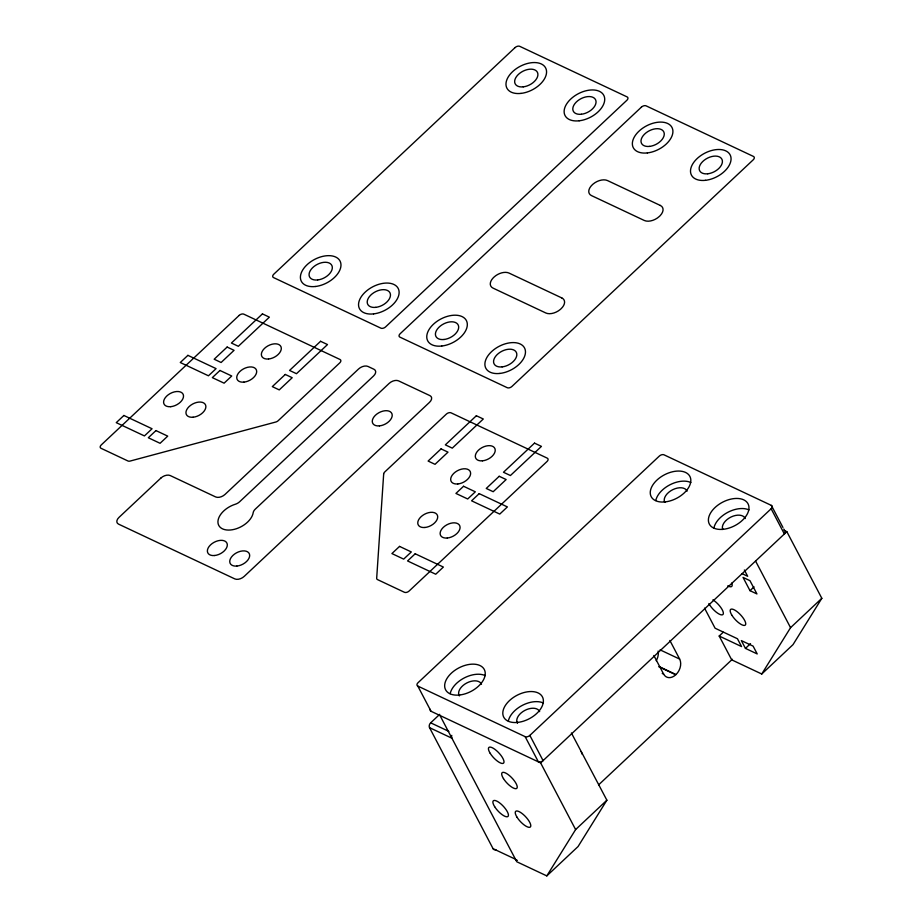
<?xml version="1.0" encoding="UTF-8"?>
<svg xmlns="http://www.w3.org/2000/svg" width="922" height="922" viewBox="0 0 922 922"><rect width="100%" height="100%" fill="white"/><g stroke="black" fill="none" stroke-linecap="round" stroke-linejoin="round"><path stroke-width="1.38" d="M439.99 715.507L516.769 861.747L546.804 875.9L575.616 829.57L606.883 800.204L571.398 732.978M606.883 800.204L578.071 846.534L546.804 875.9M723.251 632.215L719.195 636.03L731.711 659.852L761.745 674.005L790.557 627.675L821.825 598.309L786.835 531.66L784.253 530.45M821.825 598.309L793.012 644.639L761.745 674.005M517.38 860.33A3.584 2.593 -64.8 0 1 515.444 859.223L493.074 848.689L429.537 727.665A3.584 2.593 -64.8 0 1 430.678 722.825L439.725 714.331M417.804 686.083L525.148 736.655A3.584 2.167 -27.7 0 0 529.85 735.399L771.138 508.76A3.584 2.167 -27.7 0 0 771.357 505.394L664.013 454.823A3.584 2.167 -27.7 0 0 659.322 456.079L418.035 682.718A3.584 2.167 -27.7 0 0 417.804 686.083L431.047 711.288L540.626 762.92L575.616 829.57M540.626 762.92L786.835 531.66M750.001 590.668L756.939 593.941L749.966 580.676L743.04 577.403L750.001 590.668L754.058 586.865M598.655 784.829L732.368 659.242M745.449 648.397L757.216 653.94L753.113 646.126L741.346 640.583L745.449 648.397L750.52 643.637M741.899 573.565L747.673 576.285L744.365 569.992M719.195 636.03L741.565 646.564L737.462 638.75L715.092 628.216L704.546 608.128M660.071 649.849L679.641 659.069A11.456 8.286 -64.8 0 1 675.999 674.535L659.23 666.629M658.976 666.86L675.757 674.766A11.456 8.286 -64.8 0 1 663.633 674.097L662.238 673.44M430.678 722.825L448.841 731.388M429.537 727.665L451.907 738.199A3.584 2.593 -64.8 0 1 451.78 735.387M771.357 505.394L782.939 527.453M783.769 529.032L784.599 530.611A3.584 2.167 -27.7 0 1 784.368 533.976L771.138 508.76M755.567 561.037L790.557 627.675M669.879 640.467L679.641 659.069M653.871 655.507L663.633 674.097M529.85 735.399L543.081 760.615A3.584 2.167 -27.7 0 1 538.39 761.872L525.148 736.655M495.863 849.565A3.584 2.593 -64.8 0 1 493.074 848.689M658.135 651.036A11.456 8.286 -64.8 0 1 656.234 660.705M581.16 751.568A11.456 8.286 -64.8 0 1 582.013 754.081M431.047 711.288A3.584 2.167 -27.7 0 1 430.286 709.364M713.928 527.926A21.84 13.231 -27.7 0 1 728.126 512.159A21.84 13.231 -27.7 0 1 748.998 509.912M722.733 529.516A12.528 7.595 -27.7 0 1 730.985 517.035A12.528 7.595 -27.7 0 1 745.23 518.533M655.784 500.531A21.84 13.231 -27.7 0 1 669.983 484.765A21.84 13.231 -27.7 0 1 690.855 482.517M664.589 502.121A12.528 7.595 -27.7 0 1 672.841 489.64A12.528 7.595 -27.7 0 1 687.086 491.138M508.333 721.027A21.84 13.231 -27.7 0 1 522.532 705.261A21.84 13.231 -27.7 0 1 543.415 703.025M517.496 723.297A12.528 7.595 -27.7 0 1 524.837 710.413A12.528 7.595 -27.7 0 1 539.647 711.634M450.19 693.632A21.84 13.231 -27.7 0 1 464.388 677.866A21.84 13.231 -27.7 0 1 485.272 675.619M459.352 695.903A12.528 7.595 -27.7 0 1 466.693 683.018A12.528 7.595 -27.7 0 1 481.503 684.239M731.722 583.096A10.741 3.561 46.8 0 1 727.746 585.862M712.913 599.853A10.741 3.561 46.8 0 1 722.733 610.779A10.741 3.561 46.8 0 1 719.148 614.075A10.741 3.561 46.8 0 1 708.88 603.553M383.679 473.896L376.683 578.186A3.584 2.167 -27.7 0 0 377.547 579.615L404.424 592.281A3.584 2.167 -27.7 0 0 409.126 591.014L547 461.519A3.584 2.167 -27.7 0 0 547.23 458.142L451.065 412.837A3.584 2.167 -27.7 0 0 446.363 414.093L384.774 471.96A3.584 2.167 -27.7 0 0 383.679 473.896M515.064 47.587L273.765 274.226A3.584 2.167 -27.7 0 0 273.546 277.591L380.89 328.163A3.584 2.167 -27.7 0 0 385.58 326.907L626.879 100.268A3.584 2.167 -27.7 0 0 627.098 96.902L519.754 46.331A3.584 2.167 -27.7 0 0 515.064 47.587M123.882 415.476L116.253 422.656L144.431 435.922L152.061 428.753L123.882 415.476M187.904 355.35L180.274 362.519L208.453 375.796L216.082 368.627L187.904 355.35M239.144 315.428L101.259 444.934A3.584 2.167 -27.7 0 0 101.04 448.299L127.916 460.965A3.584 2.167 -27.7 0 0 130.221 461.035L275.782 422.022A3.584 2.167 -27.7 0 0 278.179 420.697L339.78 362.842A3.584 2.167 -27.7 0 0 339.999 359.476L243.846 314.172A3.584 2.167 -27.7 0 0 239.144 315.428M227.135 347.052L214.169 359.223L221.107 362.496L234.061 350.325L227.135 347.052M262.436 313.895L231.41 343.03L238.337 346.303L269.362 317.168L262.436 313.895M155.956 430.586L148.315 437.754L160.082 443.298L167.723 436.129L155.956 430.586M219.966 370.46L212.337 377.628L224.104 383.172L231.733 376.003L219.966 370.46M160.854 478.08L118.996 517.392A7.157 4.333 -27.7 0 0 118.546 524.122L234.822 578.901A7.157 4.333 -27.7 0 0 244.215 576.388L429.479 402.372A7.157 4.333 -27.7 0 0 429.94 395.642L398.569 380.867A7.157 4.333 -27.7 0 0 389.176 383.379L255.336 509.094A7.157 4.333 -27.7 0 0 253.193 512.667A19.039 11.537 -27.7 0 1 234.395 529.32A19.039 11.537 -27.7 0 1 217.938 521.575A19.039 11.537 -27.7 0 1 235.317 504.242A7.157 4.333 -27.7 0 0 239.674 501.718L373.525 376.003A7.157 4.333 -27.7 0 0 373.975 369.273L367.993 366.449A7.157 4.333 -27.7 0 0 358.589 368.973L225.026 494.423A7.157 4.333 -27.7 0 1 215.633 496.935L170.247 475.556A7.157 4.333 -27.7 0 0 160.854 478.08M285.278 374.447L272.313 386.618L279.251 389.891L292.205 377.72L285.278 374.447M320.579 341.29L289.554 370.437L296.481 373.698L327.506 344.563L320.579 341.29M641.412 107.125L400.125 333.752A3.584 2.167 -27.7 0 0 399.894 337.118L507.238 387.701A3.584 2.167 -27.7 0 0 511.941 386.445L753.228 159.806A3.584 2.167 -27.7 0 0 753.458 156.44L646.115 105.857A3.584 2.167 -27.7 0 0 641.412 107.125M441.062 448.887L428.108 461.058L435.034 464.319L448 452.149L441.062 448.887M476.363 415.73L445.338 444.865L452.276 448.138L483.301 418.991L476.363 415.73M399.549 546.4L391.908 553.569L403.675 559.112L411.316 551.944L399.549 546.4M463.559 486.263L455.929 493.431L467.696 498.986L475.326 491.818L463.559 486.263M415.2 553.776L407.57 560.945L435.737 574.222L443.378 567.053L415.2 553.776M479.21 493.639L471.58 500.807L499.759 514.084L507.388 506.916L479.21 493.639M499.205 476.282L486.251 488.453L493.189 491.714L506.143 479.544L499.205 476.282M534.506 443.125L503.481 472.26L510.419 475.533L541.445 446.386L534.506 443.125M660.313 205.445L607.529 180.574A11.456 6.938 -27.7 0 0 593.1 184.066A16.239 9.842 -27.7 0 0 592.247 184.838A11.456 6.938 -27.7 0 0 591.532 195.614L644.305 220.473A11.456 6.938 -27.7 0 0 659.334 216.451A16.239 9.842 -27.7 0 0 660.152 215.656A11.456 6.938 -27.7 0 0 660.313 205.445M561.821 297.944L509.048 273.085A11.456 6.938 -27.7 0 0 494.008 277.107A16.239 9.842 -27.7 0 0 493.189 277.902A11.456 6.938 -27.7 0 0 493.04 288.113L545.824 312.984A11.456 6.938 -27.7 0 0 560.242 309.492A16.239 9.842 -27.7 0 0 561.095 308.72A11.456 6.938 -27.7 0 0 561.821 297.944M579.143 120.794A21.84 13.231 -27.7 0 0 604.037 95.865A21.84 13.231 -27.7 0 0 570.096 99.68A21.84 13.231 -27.7 0 0 579.143 120.794M520.999 93.399A21.84 13.231 -27.7 0 0 545.882 68.47A21.84 13.231 -27.7 0 0 511.952 72.285A21.84 13.231 -27.7 0 0 520.999 93.399M375.807 307.349A12.528 7.595 -27.7 0 0 390.087 293.058A12.528 7.595 -27.7 0 0 370.621 295.236A12.528 7.595 -27.7 0 0 375.807 307.349M317.664 279.954A12.528 7.595 -27.7 0 0 331.943 265.663A12.528 7.595 -27.7 0 0 312.477 267.841A12.528 7.595 -27.7 0 0 317.664 279.954M581.39 114.247A12.528 7.595 -27.7 0 0 595.67 99.956A12.528 7.595 -27.7 0 0 576.204 102.135A12.528 7.595 -27.7 0 0 581.39 114.247M523.247 86.852A12.528 7.595 -27.7 0 0 537.526 72.55A12.528 7.595 -27.7 0 0 518.06 74.74A12.528 7.595 -27.7 0 0 523.247 86.852M373.548 313.895A21.84 13.231 -27.7 0 0 398.442 288.966A21.84 13.231 -27.7 0 0 364.513 292.781A21.84 13.231 -27.7 0 0 373.548 313.895M315.405 286.5A21.84 13.231 -27.7 0 0 340.299 261.571A21.84 13.231 -27.7 0 0 306.369 265.386A21.84 13.231 -27.7 0 0 315.405 286.5M723.401 529.286A21.84 13.231 -27.7 0 0 748.295 504.357A21.84 13.231 -27.7 0 0 714.366 508.172A21.84 13.231 -27.7 0 0 723.401 529.286M665.258 501.891A21.84 13.231 -27.7 0 0 690.152 476.962A21.84 13.231 -27.7 0 0 656.222 480.777A21.84 13.231 -27.7 0 0 665.258 501.891M517.818 722.387A21.84 13.231 -27.7 0 0 542.701 697.458A21.84 13.231 -27.7 0 0 508.771 701.273A21.84 13.231 -27.7 0 0 517.818 722.387M459.675 694.992A21.84 13.231 -27.7 0 0 484.557 670.063A21.84 13.231 -27.7 0 0 450.628 673.878A21.84 13.231 -27.7 0 0 459.675 694.992M731.953 615.331A10.741 3.561 46.8 0 0 745.264 625.116A10.741 3.561 46.8 0 0 736.643 611.321A10.741 3.561 46.8 0 0 731.953 615.331M490.216 753.355A10.741 3.561 46.8 0 0 503.527 763.151A10.741 3.561 46.8 0 0 494.907 749.344A10.741 3.561 46.8 0 0 490.216 753.355M503.458 778.571A10.741 3.561 46.8 0 0 516.769 788.368A10.741 3.561 46.8 0 0 508.137 774.561A10.741 3.561 46.8 0 0 503.458 778.571M517.012 817.215A10.741 3.561 46.8 0 0 530.323 827.011A10.741 3.561 46.8 0 0 521.702 813.216A10.741 3.561 46.8 0 0 517.012 817.215M494.653 806.681A10.741 3.561 46.8 0 0 507.964 816.477A10.741 3.561 46.8 0 0 499.332 802.67A10.741 3.561 46.8 0 0 494.653 806.681M170.731 406.683A10.741 6.512 -27.7 0 0 183.248 394.547A10.741 6.512 -27.7 0 0 166.663 396.126A10.741 6.512 -27.7 0 0 170.731 406.683M193.09 417.228A10.741 6.512 -27.7 0 0 205.606 405.081A10.741 6.512 -27.7 0 0 189.033 406.66A10.741 6.512 -27.7 0 0 193.09 417.228M243.892 382.123A10.741 6.512 -27.7 0 0 256.408 369.976A10.741 6.512 -27.7 0 0 239.824 371.554A10.741 6.512 -27.7 0 0 243.892 382.123M268.521 359.004A10.741 6.512 -27.7 0 0 281.037 346.856A10.741 6.512 -27.7 0 0 264.453 348.435A10.741 6.512 -27.7 0 0 268.521 359.004M647.348 152.925A21.84 13.231 -27.7 0 0 672.242 128.008A21.84 13.231 -27.7 0 0 638.312 131.823A21.84 13.231 -27.7 0 0 647.348 152.925M705.491 180.32A21.84 13.231 -27.7 0 0 730.385 155.403A21.84 13.231 -27.7 0 0 696.456 159.218A21.84 13.231 -27.7 0 0 705.491 180.32M441.765 346.027A21.84 13.231 -27.7 0 0 466.647 321.11A21.84 13.231 -27.7 0 0 432.718 324.924A21.84 13.231 -27.7 0 0 441.765 346.027M502.156 366.887A12.528 7.595 -27.7 0 0 516.435 352.584A12.528 7.595 -27.7 0 0 496.97 354.774A12.528 7.595 -27.7 0 0 502.156 366.887M444.012 339.492A12.528 7.595 -27.7 0 0 458.292 325.189A12.528 7.595 -27.7 0 0 438.826 327.379A12.528 7.595 -27.7 0 0 444.012 339.492M707.75 173.785A12.528 7.595 -27.7 0 0 722.03 159.483A12.528 7.595 -27.7 0 0 702.564 161.673A12.528 7.595 -27.7 0 0 707.75 173.785M649.607 146.391A12.528 7.595 -27.7 0 0 663.886 132.088A12.528 7.595 -27.7 0 0 644.409 134.278A12.528 7.595 -27.7 0 0 649.607 146.391M499.908 373.433A21.84 13.231 -27.7 0 0 524.791 348.504A21.84 13.231 -27.7 0 0 490.861 352.319A21.84 13.231 -27.7 0 0 499.908 373.433M379.426 425.883A10.741 6.512 -27.7 0 0 391.942 413.736A10.741 6.512 -27.7 0 0 375.358 415.315A10.741 6.512 -27.7 0 0 379.426 425.883M236.885 566.062A10.741 6.512 -27.7 0 0 249.401 553.926A10.741 6.512 -27.7 0 0 232.817 555.505A10.741 6.512 -27.7 0 0 236.885 566.062M214.526 555.528A10.741 6.512 -27.7 0 0 227.043 543.381A10.741 6.512 -27.7 0 0 210.458 544.96A10.741 6.512 -27.7 0 0 214.526 555.528M447.285 538.022A10.741 6.512 -27.7 0 0 459.801 525.874A10.741 6.512 -27.7 0 0 443.217 527.453A10.741 6.512 -27.7 0 0 447.285 538.022M424.915 527.488A10.741 6.512 -27.7 0 0 437.431 515.34A10.741 6.512 -27.7 0 0 420.847 516.919A10.741 6.512 -27.7 0 0 424.915 527.488M457.831 483.958A10.741 6.512 -27.7 0 0 470.347 471.81A10.741 6.512 -27.7 0 0 453.762 473.389A10.741 6.512 -27.7 0 0 457.831 483.958M482.448 460.827A10.741 6.512 -27.7 0 0 494.964 448.691A10.741 6.512 -27.7 0 0 478.38 450.27A10.741 6.512 -27.7 0 0 482.448 460.827"/></g></svg>
